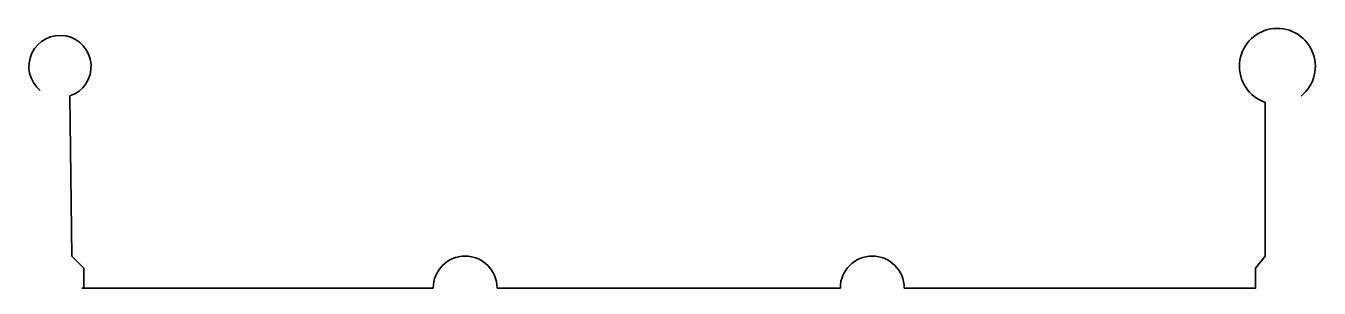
# Model space of a CAD drawing. Header units: metres. Extents: x -161 to 163, y 0 to 66.
import ezdxf

# ---------------------------------------------------------------- set-up
doc = ezdxf.new("R2010")
doc.units = ezdxf.units.M
doc.layers.add('A-DETL-GENF', color=92, linetype='Continuous', lineweight=18)

# ---------------------------------------------------------------- blocks, each defined once
blk = doc.blocks.new('47 Kalzip_felsbaan - 65_305-687257-00_0 Basismaterialen')
at = {"layer": 'A-DETL-GENF', "lineweight": 35}
for p, q in [((-150.01, 48.08), (-149.5, 8)), ((149.46, 8), (149.46, 46.48)), ((-149.5, 8), (-146.5, 5)), ((147, 5), (149.46, 8)), ((-146.5, 5), (-146.5, 0)), ((147, 0), (147, 5)), ((-59, 0), (-147, 0)), ((59, 0), (147, 0)), ((-109, 0), (-59, 0)), ((21, 0), (-43, 0)), ((-7, 0), (43, 0)), ((123, 0), (59, 0))]:
    blk.add_line(p, q, dxfattribs=at)
for centre, radius, start, end in [((152.5, 55.49), 9.51, 308.6923, 251.3315), ((-152.5, 55.46), 7.79, 288.6065, 230.1074), ((-51, 0), 8, 360, 180), ((51, 0), 8, 360, 180)]:
    blk.add_arc(centre, radius, start, end, dxfattribs=at)

msp = doc.modelspace()

# ---------------------------------------------------------------- block references
msp.add_blockref('47 Kalzip_felsbaan - 65_305-687257-00_0 Basismaterialen', (0, 0))

doc.saveas('drawing.dxf')
